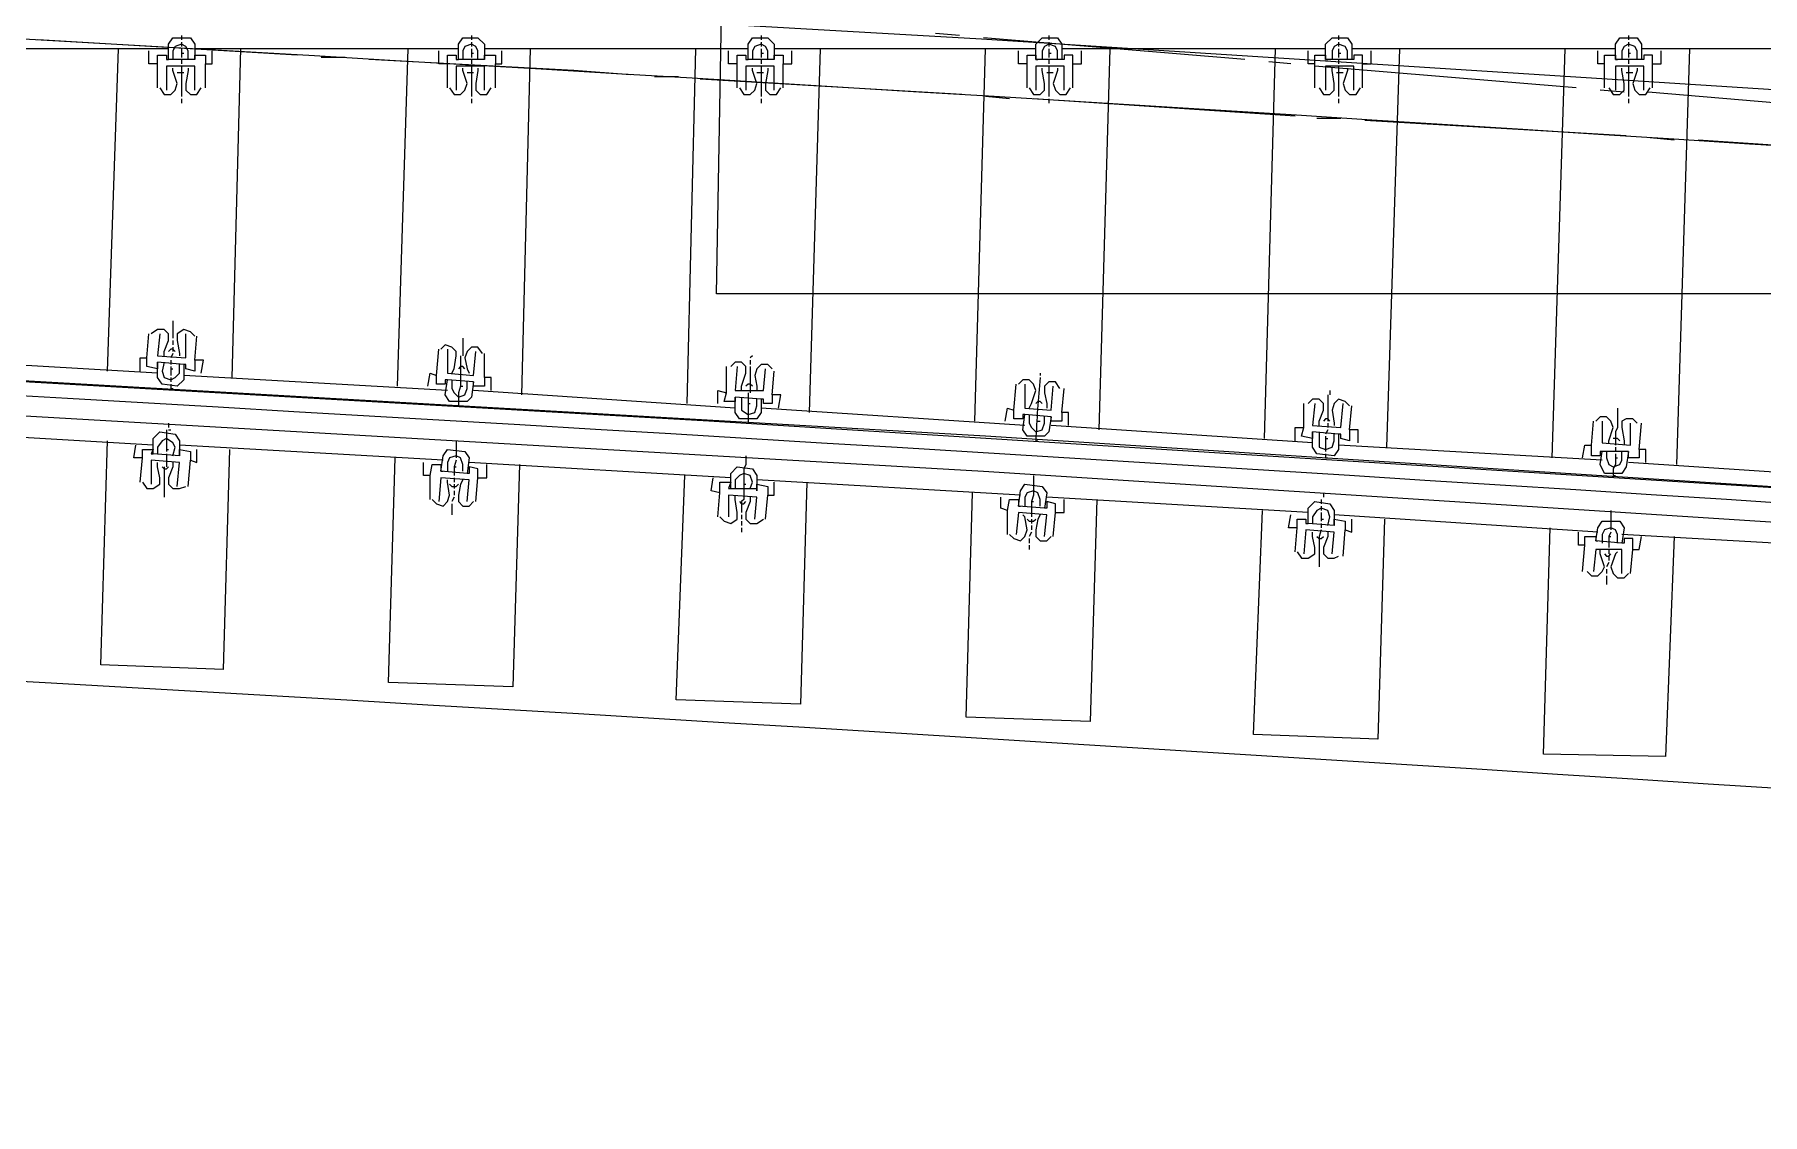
# Model space of a CAD drawing. Header units: millimetres. Extents: x -45 to 90, y -17 to 16.
# Drawn here: x 27.732 to 31.367, y -3.078 to -0.805 of the extents above; entities that cross this region are included whole.
import ezdxf

# ---------------------------------------------------------------- set-up
doc = ezdxf.new("R2010")
doc.units = ezdxf.units.MM
doc.layers.add('PDF_Geometry', color=7, linetype='Continuous')

msp = doc.modelspace()

# ---------------------------------------------------------------- linework, layer by layer
at = {"color": 6}
msp.add_lwpolyline([(29.1661, -1.3506), (29.1986, 0.45), (32.6939, 0.2287), (32.6939, 1.2372), (41.2932, 1.2372), (41.2932, 0), (45.2746, 0), (45.1993, -2.1005), (41.2248, -1.7678), (41.1144, -3.1159), (32.554, -2.4665), (32.6324, -1.35)], close=True, dxfattribs=at)
at = {"color": 2}
for radius in [500.8082, 500.0582, 499.3082]:
    msp.add_arc((-0.8299, -500.0575), radius, 85.235272, 89.904911, dxfattribs=at)
at = {"color": 5}
msp.add_arc((-0.8299, -500.0575), 498.7082, 85.235272, 89.904911, dxfattribs=at)
at = {"layer": 'PDF_Geometry', "lineweight": 25}
for points in [[(32.5654, -0.9971), (32.5096, -0.9928), (29.7237, -0.8144), (26.94, -0.6541), (24.1512, -0.5076), (21.3629, -0.3748), (18.0024, -0.2366), (18.0024, 1.0377), (21.4207, 0.8974), (24.2158, 0.7643), (27.011, 0.6174), (29.8016, 0.4522), (32.5756, 0.2745), (32.616, 0.2745)], [(28.0136, -0.8343), (27.4589, -0.8343)], [(28.284, -0.8481), (27.7385, -0.816)], [(27.8852, -1.5128), (27.9081, -0.8343)], [(27.9906, -0.8664), (27.9906, -0.8481), (28.009, -0.8481), (28.009, -0.8572), (28.0136, -0.8572), (28.0136, -0.8251), (28.0227, -0.8114), (28.0594, -0.8114), (28.0686, -0.8251), (28.0686, -0.8572), (28.0686, -0.8481), (28.0915, -0.8481), (28.0915, -0.8664)], [(28.0548, -0.8572), (28.0548, -0.8389), (28.0502, -0.8297), (28.0411, -0.8251), (28.0273, -0.8297), (28.0227, -0.8389), (28.0227, -0.8572)], [(28.0411, -0.8068), (28.0411, -0.816)], [(28.0411, -0.8206), (28.0411, -0.8297)], [(28.0411, -0.8343), (28.0411, -0.8435), (28.0411, -0.8526)], [(28.6232, -0.8343), (28.0686, -0.8343)], [(28.1648, -0.8343), (28.1465, -1.5265)], [(28.4949, -1.5448), (28.5178, -0.8343)], [(28.6003, -0.8664), (28.6003, -0.8481), (28.6187, -0.8481), (28.6187, -0.8572), (28.6232, -0.8572), (28.6232, -0.8251), (28.6324, -0.8114), (28.6645, -0.8114), (28.6782, -0.8251), (28.6782, -0.8572), (28.6782, -0.8481), (28.7012, -0.8481), (28.7012, -0.8664)], [(28.6645, -0.8572), (28.6645, -0.8389), (28.6599, -0.8297), (28.6507, -0.8251), (28.637, -0.8297), (28.6324, -0.8389), (28.6324, -0.8572)], [(28.6507, -0.8068), (28.6507, -0.816)], [(28.6507, -0.8206), (28.6507, -0.8297)], [(28.6507, -0.8343), (28.6507, -0.8435), (28.6507, -0.8526)], [(29.2329, -0.8343), (28.6782, -0.8343)], [(28.7745, -0.8343), (28.7562, -1.5632)], [(29.1046, -1.5813), (29.1229, -0.8343)], [(29.21, -0.8664), (29.21, -0.8481), (29.2283, -0.8481), (29.2283, -0.8572), (29.2329, -0.8572), (29.2329, -0.8251), (29.2421, -0.8114), (29.2742, -0.8114), (29.2879, -0.8251), (29.2879, -0.8572), (29.2879, -0.8481), (29.3063, -0.8481), (29.3063, -0.8664)], [(29.2742, -0.8572), (29.2742, -0.8389), (29.2696, -0.8297), (29.2604, -0.8251), (29.2467, -0.8297), (29.2421, -0.8389), (29.2421, -0.8572)], [(29.2604, -0.8068), (29.2604, -0.816)], [(29.2604, -0.8206), (29.2604, -0.8297)], [(29.2604, -0.8343), (29.2604, -0.8435), (29.2604, -0.8526)], [(29.838, -0.8343), (29.2879, -0.8343)], [(29.3842, -0.8343), (29.3613, -1.5999)], [(29.6776, -0.8068), (29.6272, -0.8022)], [(29.7097, -1.6182), (29.7326, -0.8343)], [(30.2781, -0.8572), (29.728, -0.8114)], [(29.916, -0.8664), (29.916, -0.8481), (29.8976, -0.8481), (29.8976, -0.8572), (29.893, -0.8572), (29.838, -0.8572), (29.838, -0.8251), (29.8518, -0.8114), (29.8839, -0.8114), (29.893, -0.8251), (29.893, -0.8572)], [(29.8839, -0.8572), (29.8839, -0.8389), (29.8793, -0.8297), (29.8655, -0.8251), (29.8564, -0.8297), (29.8518, -0.8389), (29.8518, -0.8572)], [(29.8655, -0.8068), (29.8655, -0.816)], [(29.8655, -0.8206), (29.8655, -0.8297)], [(29.8655, -0.8343), (29.8655, -0.8435), (29.8655, -0.8526)], [(30.4477, -0.8343), (29.893, -0.8343)], [(29.9939, -0.8343), (29.971, -1.6365)], [(30.3194, -1.6549), (30.3423, -0.8343)], [(30.5256, -0.8664), (30.5256, -0.8481), (30.5073, -0.8481), (30.5073, -0.8572), (30.5027, -0.8572), (30.4477, -0.8572), (30.4477, -0.8251), (30.4615, -0.8114), (30.4936, -0.8114), (30.5027, -0.8251), (30.5027, -0.8572)], [(30.4936, -0.8572), (30.4936, -0.8389), (30.489, -0.8297), (30.4752, -0.8251), (30.4661, -0.8297), (30.4615, -0.8389), (30.4615, -0.8572)], [(30.4752, -0.8068), (30.4752, -0.816)], [(30.4752, -0.8206), (30.4752, -0.8297)], [(30.4752, -0.8343), (30.4752, -0.8435), (30.4752, -0.8526)], [(31.0574, -0.8343), (30.5027, -0.8343)], [(30.6036, -0.8343), (30.5761, -1.6732)], [(30.9245, -1.6959), (30.952, -0.8343)], [(31.1353, -0.8664), (31.1353, -0.8481), (31.117, -0.8481), (31.117, -0.8572), (31.1124, -0.8572), (31.0574, -0.8572), (31.0574, -0.8251), (31.0666, -0.8114), (31.1032, -0.8114), (31.1124, -0.8251), (31.1124, -0.8572)], [(31.1032, -0.8572), (31.1032, -0.8389), (31.0987, -0.8297), (31.0849, -0.8251), (31.0757, -0.8297), (31.0712, -0.8389), (31.0712, -0.8572)], [(31.0849, -0.8068), (31.0849, -0.816)], [(31.0849, -0.8206), (31.0849, -0.8297)], [(31.0849, -0.8343), (31.0849, -0.8435), (31.0849, -0.8526)], [(31.6671, -0.8343), (31.1124, -0.8343)], [(31.2133, -0.8343), (31.1858, -1.7099)], [(27.9906, -0.9168), (27.9906, -0.8664), (27.9723, -0.8664), (27.9723, -0.8389)], [(28.0686, -0.9214), (28.0686, -0.871), (28.009, -0.871), (28.009, -0.9214)], [(28.0686, -0.8572), (28.0136, -0.8572)], [(28.0411, -0.8572), (28.0411, -0.8664)], [(28.0411, -0.871), (28.0411, -0.8802), (28.0411, -0.8847), (28.0411, -0.8937), (28.0411, -0.8985), (28.0411, -0.9077), (28.0411, -0.9122), (28.0411, -0.9214), (28.0411, -0.926), (28.0411, -0.9352)], [(28.0915, -0.9168), (28.0915, -0.8664), (28.1052, -0.8664), (28.1052, -0.8389)], [(28.3849, -0.8526), (28.3344, -0.8526)], [(28.9854, -0.8893), (28.8662, -0.8802), (28.4353, -0.8572)], [(28.6003, -0.9168), (28.6003, -0.8664), (28.582, -0.8664), (28.582, -0.8389)], [(28.6782, -0.9214), (28.6782, -0.871), (28.6187, -0.871), (28.6187, -0.9214)], [(28.6782, -0.8572), (28.6232, -0.8572)], [(28.6507, -0.8572), (28.6507, -0.8664)], [(28.6507, -0.871), (28.6507, -0.8802), (28.6507, -0.8847), (28.6507, -0.8937), (28.6507, -0.8985), (28.6507, -0.9077), (28.6507, -0.9122), (28.6507, -0.9214), (28.6507, -0.926), (28.6507, -0.9352)], [(28.7012, -0.9168), (28.7012, -0.8664), (28.7149, -0.8664), (28.7149, -0.8389)], [(29.21, -0.9168), (29.21, -0.8664), (29.1917, -0.8664), (29.1917, -0.8389)], [(29.2879, -0.9214), (29.2879, -0.871), (29.2283, -0.871), (29.2283, -0.9214)], [(29.2879, -0.8572), (29.2329, -0.8572)], [(29.2604, -0.8572), (29.2604, -0.8664)], [(29.2604, -0.871), (29.2604, -0.8802), (29.2604, -0.8847), (29.2604, -0.8937), (29.2604, -0.8985), (29.2604, -0.9077), (29.2604, -0.9122), (29.2604, -0.9214), (29.2604, -0.926), (29.2604, -0.9352)], [(29.3063, -0.9168), (29.3063, -0.8664), (29.3246, -0.8664), (29.3246, -0.8389)], [(29.8197, -0.9168), (29.8197, -0.8664), (29.8014, -0.8664), (29.8014, -0.8389)], [(29.8197, -0.8664), (29.8197, -0.8481), (29.838, -0.8481), (29.838, -0.8572), (29.8426, -0.8572)], [(29.8976, -0.9214), (29.8976, -0.871), (29.838, -0.871), (29.838, -0.9214)], [(29.8655, -0.8572), (29.8655, -0.8664)], [(29.8655, -0.871), (29.8655, -0.8802), (29.8655, -0.8847), (29.8655, -0.8937), (29.8655, -0.8985), (29.8655, -0.9077), (29.8655, -0.9122), (29.8655, -0.9214), (29.8655, -0.926), (29.8655, -0.9352)], [(29.916, -0.9168), (29.916, -0.8664), (29.9343, -0.8664), (29.9343, -0.8389)], [(30.3744, -0.8664), (30.3285, -0.8618)], [(30.4248, -0.9168), (30.4248, -0.8664), (30.411, -0.8664), (30.411, -0.8389)], [(30.4248, -0.8664), (30.4248, -0.8481), (30.4477, -0.8481), (30.4477, -0.8572), (30.4523, -0.8572)], [(30.9749, -0.9168), (30.4248, -0.871)], [(30.5073, -0.9214), (30.5073, -0.871), (30.4477, -0.871), (30.4477, -0.9214)], [(30.4752, -0.8572), (30.4752, -0.8664)], [(30.4752, -0.871), (30.4752, -0.8802), (30.4752, -0.8847), (30.4752, -0.8937), (30.4752, -0.8985), (30.4752, -0.9077), (30.4752, -0.9122), (30.4752, -0.9214), (30.4752, -0.926), (30.4752, -0.9352)], [(30.5256, -0.9168), (30.5256, -0.8664), (30.544, -0.8664), (30.544, -0.8389)], [(31.0345, -0.9168), (31.0345, -0.8664), (31.0207, -0.8664), (31.0207, -0.8389)], [(31.0345, -0.8664), (31.0345, -0.8481), (31.0574, -0.8481), (31.0574, -0.8572), (31.062, -0.8572)], [(31.117, -0.9214), (31.117, -0.871), (31.0574, -0.871), (31.0574, -0.9214)], [(31.0849, -0.8572), (31.0849, -0.8664)], [(31.0849, -0.871), (31.0849, -0.8802), (31.0849, -0.8847), (31.0849, -0.8937), (31.0849, -0.8985), (31.0849, -0.9077), (31.0849, -0.9122), (31.0849, -0.9214), (31.0849, -0.926), (31.0849, -0.9352)], [(31.1353, -0.9168), (31.1353, -0.8664), (31.1537, -0.8664), (31.1537, -0.8389)], [(27.9952, -0.9168), (28.0044, -0.9306), (28.0181, -0.9306), (28.0273, -0.9214), (28.0319, -0.9077), (28.0227, -0.8802), (28.0227, -0.8756)], [(28.0319, -0.8847), (28.0365, -0.8847), (28.0411, -0.8847), (28.0456, -0.8847)], [(28.0548, -0.8756), (28.0548, -0.8802), (28.0502, -0.9077), (28.0502, -0.9214), (28.0594, -0.9306), (28.0731, -0.9306), (28.0823, -0.9168)], [(28.6049, -0.9168), (28.6141, -0.9306), (28.6278, -0.9306), (28.637, -0.9214), (28.6416, -0.9077), (28.6324, -0.8802), (28.6324, -0.8756)], [(28.6416, -0.8847), (28.6462, -0.8847), (28.6507, -0.8847), (28.6553, -0.8847)], [(28.6645, -0.8756), (28.6645, -0.8802), (28.6599, -0.9077), (28.6599, -0.9214), (28.6691, -0.9306), (28.6828, -0.9306), (28.692, -0.9168)], [(29.0862, -0.8937), (29.0358, -0.8937)], [(29.6822, -0.9306), (29.1321, -0.8985)], [(29.2146, -0.9168), (29.2238, -0.9306), (29.2375, -0.9306), (29.2467, -0.9214), (29.2513, -0.9077), (29.2421, -0.8802), (29.2421, -0.8756)], [(29.2513, -0.8847), (29.2558, -0.8847), (29.2604, -0.8847), (29.265, -0.8847)], [(29.2742, -0.8756), (29.2742, -0.8802), (29.2696, -0.9077), (29.2696, -0.9214), (29.2788, -0.9306), (29.2925, -0.9306), (29.3017, -0.9168)], [(29.8243, -0.9168), (29.8334, -0.9306), (29.8472, -0.9306), (29.8564, -0.9214), (29.8564, -0.9077), (29.8518, -0.8802), (29.8518, -0.8756)], [(29.861, -0.8847), (29.8655, -0.8847), (29.8701, -0.8847), (29.8747, -0.8847)], [(29.8839, -0.8756), (29.8839, -0.8802), (29.8747, -0.9077), (29.8793, -0.9214), (29.8885, -0.9306), (29.9022, -0.9306), (29.9114, -0.9168)], [(30.434, -0.9168), (30.4431, -0.9306), (30.4569, -0.9306), (30.4661, -0.9214), (30.4661, -0.9077), (30.4615, -0.8802), (30.4615, -0.8756)], [(30.4706, -0.8847), (30.4752, -0.8847), (30.4798, -0.8847), (30.4844, -0.8847)], [(30.4936, -0.8756), (30.4936, -0.8802), (30.4844, -0.9077), (30.489, -0.9214), (30.4981, -0.9306), (30.5119, -0.9306), (30.5211, -0.9168)], [(31.0437, -0.9168), (31.0528, -0.9306), (31.0666, -0.9306), (31.0757, -0.9214), (31.0757, -0.9077), (31.0712, -0.8802), (31.0712, -0.8756)], [(31.0803, -0.8847), (31.0849, -0.8847), (31.0895, -0.8847), (31.0941, -0.8847)], [(31.1032, -0.8756), (31.1032, -0.8802), (31.0941, -0.9077), (31.0987, -0.9214), (31.1078, -0.9306), (31.1216, -0.9306), (31.1308, -0.9168)], [(28.0411, -0.9397), (28.0411, -0.9489)], [(28.6507, -0.9397), (28.6507, -0.9489)], [(29.2604, -0.9397), (29.2604, -0.9489)], [(29.783, -0.9397), (29.7326, -0.9352)], [(30.3835, -0.9764), (29.8334, -0.9397)], [(29.8655, -0.9397), (29.8655, -0.9489)], [(30.4752, -0.9397), (30.4752, -0.9489)], [(31.0757, -0.926), (31.0253, -0.9214)], [(31.0849, -0.9397), (31.0849, -0.9489)], [(31.6717, -0.9718), (31.1262, -0.926)], [(30.4798, -0.981), (30.4294, -0.981)], [(31.0803, -1.0177), (30.5302, -0.9856)], [(31.1812, -1.0268), (31.1308, -1.0223)], [(31.7771, -1.0635), (31.2316, -1.0268)], [(32.5106, -1.8291), (29.7326, -1.6503), (26.95, -1.4898), (24.1675, -1.3431), (21.3895, -1.2102), (18.6069, -1.0956), (18.6024, -1.169), (21.3849, -1.2836), (24.1675, -1.4165), (26.9455, -1.5632), (29.728, -1.7236), (32.506, -1.9024), (32.561, -1.907)], [(32.2676, -1.8016), (32.2676, -1.8153), (32.2126, -2.6496), (32.5106, -2.668), (32.5656, -1.8336), (32.5106, -1.8291), (29.1504, -1.6182), (25.7903, -1.4257), (22.4301, -1.2606), (19.0699, -1.1139)], [(28.0227, -1.4073), (28.0227, -1.4165), (28.0227, -1.4302), (28.0227, -1.444)], [(27.954, -1.5128), (27.954, -1.4853), (27.9677, -1.4853), (27.9723, -1.4348)], [(28.0044, -1.4807), (28.0044, -1.4715), (28.0136, -1.4486), (28.0136, -1.4348), (28.0044, -1.4257), (27.9906, -1.4257), (27.9769, -1.4348)], [(27.9952, -1.4348), (27.9906, -1.4807), (28.0502, -1.4853), (28.0502, -1.4348)], [(28.0227, -1.4486), (28.0227, -1.4577)], [(28.0686, -1.4394), (28.0594, -1.4302), (28.0456, -1.4257), (28.0319, -1.4348), (28.0319, -1.4486), (28.0365, -1.4761), (28.0365, -1.4807)], [(28.0823, -1.5173), (28.0869, -1.4898), (28.0686, -1.4898), (28.0731, -1.4394)], [(28.6324, -1.444), (28.6324, -1.4532), (28.6324, -1.4667), (28.6324, -1.4807)], [(27.9906, -1.5173), (27.436, -1.4853)], [(28.0686, -1.4898), (28.0686, -1.5128), (28.0502, -1.5082), (28.0502, -1.499), (28.0456, -1.499), (28.0456, -1.5311), (28.0319, -1.5448), (27.9998, -1.5403), (27.9906, -1.5265), (27.9906, -1.4944), (27.9906, -1.5082), (27.9677, -1.5036), (27.9677, -1.4853)], [(28.0273, -1.4715), (28.0227, -1.4667), (28.0181, -1.4667), (28.0136, -1.4715)], [(28.0227, -1.4761), (28.0181, -1.4853)], [(28.0181, -1.4898), (28.0181, -1.499)], [(28.0227, -1.4623), (28.0227, -1.4715)], [(28.5591, -1.5448), (28.5636, -1.5173), (28.5774, -1.5219), (28.582, -1.4667)], [(28.6095, -1.5173), (28.6141, -1.5082), (28.6187, -1.4807), (28.6187, -1.4715), (28.6095, -1.4623), (28.5957, -1.4577), (28.5866, -1.4667)], [(28.6003, -1.4667), (28.6003, -1.5173), (28.6553, -1.5219), (28.6599, -1.4715)], [(28.6278, -1.4807), (28.6278, -1.4944), (28.6278, -1.5082), (28.6278, -1.5219), (28.6278, -1.5357), (28.6278, -1.5448), (28.6232, -1.5586), (28.6232, -1.5724), (28.6232, -1.5861)], [(28.6737, -1.4761), (28.6645, -1.4623), (28.6507, -1.4623), (28.6416, -1.4715), (28.637, -1.4853), (28.6416, -1.5082), (28.6462, -1.5173)], [(28.692, -1.554), (28.692, -1.5265), (28.6782, -1.5265), (28.6782, -1.4761)], [(29.2421, -1.4807), (29.2375, -1.4853)], [(29.2375, -1.4898), (29.2375, -1.499)], [(28.0456, -1.499), (27.9906, -1.4944)], [(28.0044, -1.4944), (27.9998, -1.5128), (28.0044, -1.5265), (28.0181, -1.5311), (28.0273, -1.5265), (28.0365, -1.5173), (28.0365, -1.499)], [(28.0181, -1.5036), (28.0181, -1.5082), (28.0181, -1.5219)], [(28.0181, -1.5265), (28.0181, -1.5357)], [(28.6003, -1.554), (28.0456, -1.5219)], [(28.6553, -1.5357), (28.6003, -1.5311), (28.5957, -1.5311), (28.5957, -1.5403), (28.5774, -1.5403), (28.5774, -1.5219)], [(28.6782, -1.5265), (28.6782, -1.5448), (28.6553, -1.5448), (28.6553, -1.5357), (28.6507, -1.5678), (28.6416, -1.5769), (28.6049, -1.5769), (28.5957, -1.5632), (28.6003, -1.5311)], [(28.637, -1.5082), (28.6324, -1.5036), (28.6278, -1.5036), (28.6232, -1.5082)], [(29.1688, -1.5813), (29.1688, -1.554), (29.1871, -1.5586), (29.1871, -1.5036)], [(29.2192, -1.554), (29.2192, -1.5448), (29.2283, -1.5173), (29.2283, -1.5036), (29.2192, -1.4944), (29.2054, -1.4944), (29.1963, -1.5036)], [(29.21, -1.5036), (29.2054, -1.554), (29.265, -1.554), (29.2696, -1.5082)], [(29.2375, -1.5036), (29.2375, -1.5173), (29.2375, -1.5311), (29.2375, -1.5448), (29.2375, -1.5586)], [(29.2834, -1.5082), (29.2742, -1.499), (29.2604, -1.499), (29.2513, -1.5082), (29.2467, -1.5219), (29.2513, -1.5448), (29.2513, -1.554)], [(29.2971, -1.5907), (29.3017, -1.5632), (29.2834, -1.5632), (29.2879, -1.5128)], [(29.8472, -1.5173), (29.8472, -1.5219)], [(28.0181, -1.5403), (28.0181, -1.5494)], [(28.6095, -1.5311), (28.6095, -1.5494), (28.6141, -1.5586), (28.6232, -1.5678), (28.637, -1.5632), (28.6416, -1.5494), (28.6416, -1.5357)], [(29.2054, -1.5907), (28.6553, -1.554)], [(29.2834, -1.5632), (29.2834, -1.5813), (29.265, -1.5813), (29.265, -1.5724), (29.2604, -1.5724), (29.2604, -1.5999), (29.2513, -1.6136), (29.2146, -1.6136), (29.2054, -1.5999), (29.2054, -1.5678), (29.2054, -1.5769), (29.1825, -1.5769), (29.1871, -1.5586)], [(29.2421, -1.5448), (29.2375, -1.5403), (29.2329, -1.5403), (29.2283, -1.5448)], [(29.2329, -1.5586), (29.2329, -1.5724), (29.2329, -1.5813), (29.2329, -1.5953), (29.2329, -1.609), (29.2329, -1.6228)], [(29.7739, -1.6182), (29.7784, -1.5907), (29.7922, -1.5953), (29.7968, -1.5403)], [(29.8243, -1.5907), (29.8289, -1.5813), (29.838, -1.554), (29.8334, -1.5403), (29.8243, -1.5311), (29.8105, -1.5311), (29.8014, -1.5403)], [(29.8151, -1.5403), (29.8151, -1.5907), (29.8701, -1.5953), (29.8747, -1.5448)], [(29.8885, -1.5494), (29.8793, -1.5357), (29.8655, -1.5357), (29.8564, -1.5448), (29.8564, -1.5586), (29.861, -1.5813), (29.861, -1.5907)], [(29.9068, -1.6274), (29.9068, -1.5999), (29.893, -1.5999), (29.8976, -1.5494)], [(30.4569, -1.554), (30.4569, -1.5632)], [(29.2604, -1.5724), (29.2054, -1.5678)], [(29.2192, -1.5678), (29.2192, -1.5861), (29.2192, -1.5953), (29.2329, -1.6044), (29.2467, -1.5999), (29.2513, -1.5861), (29.2513, -1.5724)], [(29.8151, -1.6274), (29.2604, -1.5907)], [(29.8701, -1.609), (29.8151, -1.6044), (29.8105, -1.6044), (29.8105, -1.6136), (29.7922, -1.6136), (29.7922, -1.5953)], [(29.8518, -1.5813), (29.8472, -1.5769), (29.8426, -1.5769), (29.838, -1.5813)], [(30.3835, -1.6595), (30.3835, -1.6319), (30.4019, -1.6319), (30.4019, -1.5813)], [(30.434, -1.6274), (30.434, -1.6182), (30.4431, -1.5953), (30.4431, -1.5813), (30.434, -1.5724), (30.4202, -1.5724), (30.411, -1.5813)], [(30.4248, -1.5813), (30.4202, -1.6274), (30.4798, -1.6319), (30.4844, -1.5813)], [(30.4523, -1.5632), (30.4523, -1.5769), (30.4523, -1.5907), (30.4523, -1.6044), (30.4523, -1.6182)], [(30.4981, -1.5861), (30.489, -1.5769), (30.4752, -1.5724), (30.4661, -1.5813), (30.4615, -1.5953), (30.4661, -1.6228), (30.4661, -1.6274)], [(30.5165, -1.664), (30.5165, -1.6365), (30.4981, -1.6365), (30.5027, -1.5861)], [(31.062, -1.5907), (31.062, -1.5999), (31.062, -1.6044), (31.062, -1.6136), (31.062, -1.6182), (31.062, -1.6274), (31.062, -1.6319), (31.0574, -1.6411), (31.0574, -1.6457), (31.0574, -1.6549), (31.0574, -1.6595), (31.0574, -1.6686)], [(28.0136, -1.6228), (28.0136, -1.6319)], [(29.893, -1.5999), (29.893, -1.6182), (29.8701, -1.6182), (29.8701, -1.609), (29.8655, -1.6411), (29.8564, -1.6503), (29.8197, -1.6503), (29.8105, -1.6365), (29.8151, -1.6044)], [(29.8243, -1.6044), (29.8243, -1.6228), (29.8289, -1.6319), (29.838, -1.6411), (29.8518, -1.6365), (29.8564, -1.6228), (29.8564, -1.609)], [(30.4202, -1.664), (29.8701, -1.6274)], [(30.4981, -1.6365), (30.4981, -1.6595), (30.4798, -1.6549), (30.4798, -1.6457), (30.4752, -1.6457), (30.4752, -1.6778), (30.4661, -1.6915), (30.4294, -1.687), (30.4202, -1.6732), (30.4202, -1.6411), (30.4202, -1.6549), (30.3973, -1.6503), (30.4019, -1.6319)], [(30.4569, -1.6182), (30.4523, -1.6136), (30.4477, -1.6136), (30.4431, -1.6182)], [(30.4523, -1.6228), (30.4523, -1.6319)], [(30.9886, -1.6959), (30.9932, -1.6686), (31.007, -1.6686), (31.0116, -1.6182)], [(31.0437, -1.664), (31.0437, -1.6595), (31.0528, -1.6319), (31.0482, -1.6182), (31.0391, -1.609), (31.0253, -1.609), (31.0162, -1.6182)], [(31.0299, -1.6182), (31.0299, -1.664), (31.0895, -1.6686), (31.0895, -1.6228)], [(31.1032, -1.6228), (31.0941, -1.6136), (31.0803, -1.6136), (31.0712, -1.6182), (31.0712, -1.6319), (31.0757, -1.6595), (31.0757, -1.6686)], [(31.1216, -1.7053), (31.1216, -1.6778), (31.1078, -1.6778), (31.1124, -1.6228)], [(27.9815, -1.6686), (27.4314, -1.6365)], [(28.1419, -1.6778), (28.1282, -2.1408), (27.8714, -2.1316), (27.8852, -1.6595)], [(27.954, -1.7465), (27.9585, -1.6959), (27.9402, -1.6959), (27.9448, -1.6686)], [(27.9585, -1.6959), (27.9585, -1.6778), (27.9815, -1.6778), (27.9769, -1.687), (27.9815, -1.687), (27.9815, -1.6549), (27.9952, -1.6411), (28.0273, -1.6457), (28.0365, -1.6595), (28.0365, -1.6915), (28.0365, -1.6778), (28.0594, -1.6824), (28.0594, -1.7007)], [(28.0227, -1.6915), (28.0273, -1.6732), (28.0227, -1.664), (28.009, -1.6549), (27.9998, -1.6595), (27.9906, -1.6732), (27.9906, -1.687)], [(28.009, -1.6365), (28.009, -1.6503), (28.009, -1.664), (28.009, -1.6778), (28.009, -1.6824)], [(28.0136, -1.6365), (28.0181, -1.6365)], [(28.5912, -1.7007), (28.0365, -1.6686)], [(28.6187, -1.6595), (28.6187, -1.6686), (28.6187, -1.6732), (28.6187, -1.6824), (28.6187, -1.687), (28.6187, -1.6959)], [(30.4752, -1.6457), (30.4202, -1.6411)], [(30.434, -1.6411), (30.434, -1.6595), (30.434, -1.6732), (30.4477, -1.6778), (30.4615, -1.6732), (30.4661, -1.6595), (30.4661, -1.6457)], [(30.4523, -1.6365), (30.4477, -1.6457)], [(30.4477, -1.6503), (30.4477, -1.6549), (30.4477, -1.6686), (30.4477, -1.6824)], [(31.0299, -1.7007), (30.4752, -1.6686)], [(31.0849, -1.6824), (31.0299, -1.6824), (31.0253, -1.6824), (31.0253, -1.6915), (31.007, -1.6915), (31.007, -1.6686)], [(31.0666, -1.6595), (31.062, -1.6549), (31.0574, -1.6549), (31.0528, -1.6549)], [(27.9585, -1.7465), (27.9677, -1.7603), (27.9815, -1.7603), (27.9952, -1.7511), (27.9952, -1.7374), (27.9906, -1.7145), (27.9906, -1.7053)], [(28.0319, -1.7557), (28.0365, -1.7053), (27.9769, -1.7007), (27.9769, -1.7511)], [(28.0365, -1.6915), (27.9815, -1.687)], [(28.009, -1.687), (28.009, -1.7007), (28.009, -1.7145)], [(28.0227, -1.7053), (28.0227, -1.7145), (28.0136, -1.7374), (28.0136, -1.7511), (28.0227, -1.7603), (28.0365, -1.7603), (28.0502, -1.7557)], [(28.0548, -1.7557), (28.0594, -1.7007), (28.0731, -1.7053), (28.0731, -1.6778)], [(28.7516, -1.7099), (28.7378, -2.1775), (28.4765, -2.1683), (28.4903, -1.6959)], [(28.5636, -1.7832), (28.5636, -1.7328), (28.5499, -1.7328), (28.5499, -1.7053)], [(28.6645, -1.7374), (28.6645, -1.719), (28.6462, -1.7145), (28.6462, -1.7282), (28.6416, -1.7282), (28.5866, -1.7236), (28.5912, -1.6915), (28.6003, -1.6778), (28.637, -1.6824), (28.6462, -1.6959), (28.6416, -1.7282)], [(28.6324, -1.7236), (28.6324, -1.7099), (28.6278, -1.6959), (28.6187, -1.6915), (28.6049, -1.6959), (28.6003, -1.7053), (28.6003, -1.7236)], [(28.6187, -1.7007), (28.6141, -1.7145), (28.6141, -1.719), (28.6141, -1.7236), (28.6141, -1.7328)], [(29.1963, -1.7374), (28.6462, -1.7053)], [(29.2283, -1.6915), (29.2283, -1.7053), (29.2283, -1.7099), (29.2238, -1.719), (29.2238, -1.7236), (29.2238, -1.7328), (29.2238, -1.7374), (29.2238, -1.7511), (29.2238, -1.7557), (29.2238, -1.7603), (29.2238, -1.7695), (29.2238, -1.7741), (29.2238, -1.7832), (29.2192, -1.7878), (29.2192, -1.797), (29.2192, -1.8016), (29.2192, -1.8105)], [(30.4477, -1.687), (30.4477, -1.6959)], [(31.1078, -1.6778), (31.1078, -1.6959), (31.0849, -1.6959), (31.0849, -1.6824), (31.0803, -1.7145), (31.0712, -1.7282), (31.0345, -1.7282), (31.0253, -1.7099), (31.0299, -1.6824)], [(31.0391, -1.6824), (31.0391, -1.6959), (31.0437, -1.7099), (31.0528, -1.7145), (31.0666, -1.7099), (31.0712, -1.7007), (31.0712, -1.6824)], [(31.0574, -1.687), (31.0574, -1.6959), (31.0574, -1.7053), (31.0574, -1.7099), (31.0528, -1.719), (31.0528, -1.7236), (31.0528, -1.7328)], [(31.0574, -1.6732), (31.0574, -1.6824)], [(31.635, -1.742), (31.0849, -1.7053)], [(27.9998, -1.7145), (28.0044, -1.719), (28.009, -1.719), (28.0136, -1.7145)], [(28.0044, -1.7145), (28.0044, -1.7282), (28.0044, -1.742), (28.0044, -1.7557), (28.0044, -1.7695), (28.0044, -1.7786)], [(28.5636, -1.7328), (28.5682, -1.7099), (28.5866, -1.7099), (28.5866, -1.7236), (28.5912, -1.7236)], [(28.5682, -1.7832), (28.5774, -1.7924), (28.5912, -1.797), (28.6003, -1.7878), (28.6049, -1.7741), (28.6003, -1.7465), (28.6003, -1.742)], [(28.6416, -1.7878), (28.6462, -1.742), (28.5866, -1.7374), (28.582, -1.7878)], [(28.6141, -1.7374), (28.6141, -1.7465)], [(28.6324, -1.742), (28.6278, -1.7511), (28.6232, -1.7741), (28.6232, -1.7878), (28.6324, -1.797), (28.6462, -1.797), (28.6553, -1.7878)], [(28.6599, -1.7878), (28.6645, -1.7374), (28.6828, -1.7374), (28.6828, -1.7099)], [(29.3567, -1.7465), (29.3429, -2.2141), (29.0817, -2.205), (29.1, -1.7328)], [(29.1688, -1.8199), (29.1733, -1.7695), (29.155, -1.7649), (29.1596, -1.7374)], [(29.1963, -1.7603), (29.1963, -1.7282), (29.21, -1.7145), (29.2421, -1.719), (29.2513, -1.7328), (29.2513, -1.7603)], [(29.2375, -1.7603), (29.2421, -1.7465), (29.2375, -1.7328), (29.2238, -1.7282), (29.2146, -1.7328), (29.2054, -1.742), (29.2054, -1.7603)], [(29.8059, -1.7741), (29.2513, -1.742)], [(29.8334, -1.7328), (29.8334, -1.742), (29.8334, -1.7465), (29.8334, -1.7557), (29.8334, -1.7603), (29.8334, -1.7695), (29.8334, -1.7741), (29.8289, -1.7878), (29.8289, -1.7924), (29.8289, -1.797), (29.8289, -1.8061), (29.8289, -1.8105), (29.8289, -1.8199)], [(28.6049, -1.7511), (28.6095, -1.7557), (28.6187, -1.7557), (28.6232, -1.7511)], [(28.6141, -1.7786), (28.6095, -1.7878)], [(28.6141, -1.7511), (28.6141, -1.7603)], [(28.6141, -1.7649), (28.6141, -1.7741)], [(29.1733, -1.7695), (29.1733, -1.7465), (29.1963, -1.7465), (29.1917, -1.7603), (29.1963, -1.7603), (29.2513, -1.7603), (29.2513, -1.7649), (29.2513, -1.7511), (29.2742, -1.7557), (29.2742, -1.7741)], [(29.1733, -1.8199), (29.1825, -1.8291), (29.1963, -1.8336), (29.21, -1.8245), (29.21, -1.8105), (29.2054, -1.7832), (29.2054, -1.7741)], [(29.2467, -1.8245), (29.2513, -1.7786), (29.1917, -1.7741), (29.1917, -1.8199)], [(29.2375, -1.7786), (29.2375, -1.7878), (29.2283, -1.8105), (29.2283, -1.8245), (29.2375, -1.8336), (29.2513, -1.8336), (29.265, -1.8245)], [(29.2696, -1.8245), (29.2742, -1.7741), (29.2879, -1.7741), (29.2879, -1.7465)], [(29.9664, -1.7832), (29.9526, -2.2508), (29.6913, -2.2416), (29.7051, -1.7695)], [(29.7784, -1.8566), (29.7784, -1.8061), (29.7647, -1.8016), (29.7647, -1.7786)], [(29.8793, -1.8105), (29.8793, -1.7924), (29.861, -1.7878), (29.861, -1.8016), (29.8564, -1.8016), (29.8014, -1.797), (29.8059, -1.7649), (29.8151, -1.7511), (29.8518, -1.7557), (29.861, -1.7695), (29.8564, -1.8016)], [(29.8472, -1.797), (29.8472, -1.7832), (29.8426, -1.7695), (29.8334, -1.7649), (29.8197, -1.7695), (29.8151, -1.7786), (29.8151, -1.797)], [(30.411, -1.8105), (29.861, -1.7786)], [(30.4431, -1.7695), (30.4431, -1.7786)], [(28.6095, -1.7924), (28.6095, -1.8061), (28.6095, -1.8153)], [(29.2146, -1.7878), (29.2192, -1.7924), (29.2238, -1.7924), (29.2283, -1.7878)], [(29.2192, -1.8153), (29.2192, -1.8245)], [(29.7784, -1.8061), (29.783, -1.7832), (29.8014, -1.7832), (29.8014, -1.797), (29.8059, -1.797)], [(29.783, -1.8566), (29.7922, -1.8657), (29.8059, -1.8703), (29.8151, -1.8612), (29.8197, -1.8474), (29.8151, -1.8199), (29.8105, -1.8153)], [(29.8564, -1.8612), (29.861, -1.8153), (29.8014, -1.8105), (29.7968, -1.8566)], [(29.8472, -1.8153), (29.8426, -1.8245), (29.838, -1.8474), (29.838, -1.8612), (29.8472, -1.8703), (29.861, -1.8703), (29.8701, -1.8612)], [(29.8747, -1.8612), (29.8793, -1.8105), (29.8976, -1.8105), (29.8976, -1.7832)], [(30.5715, -1.8245), (30.5577, -2.2875), (30.2964, -2.2783), (30.3148, -1.8061)], [(30.3835, -1.8932), (30.3881, -1.8428), (30.3698, -1.8428), (30.3744, -1.8153)], [(30.3881, -1.8428), (30.3881, -1.8245), (30.4065, -1.8245), (30.4065, -1.8336), (30.411, -1.8336), (30.411, -1.8016), (30.4248, -1.7878), (30.4569, -1.7924), (30.4661, -1.8061), (30.4661, -1.8382), (30.4661, -1.8245), (30.489, -1.8291), (30.489, -1.8474)], [(30.4523, -1.8382), (30.4569, -1.8199), (30.4523, -1.8061), (30.4386, -1.8016), (30.4294, -1.8061), (30.4202, -1.8199), (30.4202, -1.8336)], [(30.4386, -1.7832), (30.4386, -1.7924)], [(30.4386, -1.797), (30.4386, -1.8061)], [(30.4386, -1.8105), (30.4386, -1.8245), (30.4386, -1.8291)], [(31.0207, -1.852), (30.4661, -1.8153)], [(31.0482, -1.8061), (31.0482, -1.8199), (31.0482, -1.8336), (31.0482, -1.8474)], [(29.2192, -1.8291), (29.2192, -1.8382)], [(29.2192, -1.8428), (29.2192, -1.852)], [(29.8197, -1.8245), (29.8243, -1.8291), (29.8334, -1.8291), (29.838, -1.8245)], [(29.8289, -1.852), (29.8243, -1.8612)], [(29.8289, -1.8245), (29.8289, -1.8336)], [(29.8289, -1.8382), (29.8289, -1.8474)], [(30.3881, -1.8932), (30.3973, -1.907), (30.411, -1.907), (30.4248, -1.8978), (30.4248, -1.8841), (30.4202, -1.8612), (30.4202, -1.852)], [(30.4615, -1.8978), (30.4661, -1.852), (30.4065, -1.8474), (30.4019, -1.8978)], [(30.4661, -1.8382), (30.411, -1.8336)], [(30.4386, -1.8474), (30.434, -1.8612), (30.434, -1.8749), (30.434, -1.8887), (30.434, -1.9024), (30.434, -1.9162), (30.434, -1.9251)], [(30.4386, -1.8336), (30.4386, -1.8428)], [(30.4523, -1.852), (30.4523, -1.8612), (30.4431, -1.8841), (30.4431, -1.8978), (30.4523, -1.907), (30.4661, -1.907), (30.4752, -1.9024)], [(30.4844, -1.9024), (30.489, -1.8474), (30.5027, -1.852), (30.5027, -1.8245)], [(31.1812, -1.8612), (31.1628, -2.3241), (30.9061, -2.3196), (30.9199, -1.8428)], [(30.9886, -1.9345), (30.9932, -1.8795), (30.9795, -1.8795), (30.9795, -1.852)], [(31.0941, -1.8887), (31.0941, -1.8657), (31.0757, -1.8657), (31.0757, -1.8749), (31.0712, -1.8749), (31.0162, -1.8703), (31.0207, -1.8428), (31.0299, -1.8291), (31.0666, -1.8291), (31.0757, -1.8428), (31.0712, -1.8749)], [(31.062, -1.8749), (31.062, -1.8566), (31.0574, -1.8474), (31.0482, -1.8428), (31.0345, -1.8474), (31.0299, -1.8566), (31.0299, -1.8749)], [(31.0482, -1.852), (31.0437, -1.8612), (31.0437, -1.8703), (31.0437, -1.8841)], [(29.8243, -1.8657), (29.8243, -1.8749)], [(29.8243, -1.8795), (29.8243, -1.8887)], [(30.4294, -1.8612), (30.434, -1.8657), (30.4386, -1.8657), (30.4431, -1.8612)], [(30.9932, -1.8795), (30.9932, -1.8612), (31.0162, -1.8612), (31.0162, -1.8703), (31.0207, -1.8703)], [(30.9978, -1.9345), (31.007, -1.9437), (31.0207, -1.9437), (31.0299, -1.9345), (31.0345, -1.9251), (31.0253, -1.8978), (31.0253, -1.8887)], [(31.0712, -1.9391), (31.0712, -1.8887), (31.0162, -1.8887), (31.0116, -1.9345)], [(31.0437, -1.8887), (31.0437, -1.8978)], [(31.6258, -1.8887), (31.0712, -1.8566)], [(31.0895, -1.9391), (31.0941, -1.8887), (31.1078, -1.8887), (31.1124, -1.8612)], [(31.0345, -1.8978), (31.0391, -1.9024), (31.0437, -1.9024), (31.0482, -1.8978)], [(31.0437, -1.9162), (31.0391, -1.9251)], [(31.0437, -1.9024), (31.0437, -1.9116)], [(31.062, -1.8932), (31.0574, -1.8978), (31.0482, -1.9251), (31.0528, -1.9391), (31.062, -1.9483), (31.0757, -1.9483), (31.0849, -1.9391)], [(31.0391, -1.9299), (31.0391, -1.9391)], [(31.0391, -1.9437), (31.0391, -1.9528), (31.0391, -1.9574), (31.0391, -1.962)]]:
    msp.add_lwpolyline(points, dxfattribs=at)
at = {"layer": 'PDF_Geometry', "lineweight": 9}
for points in [[(28.0411, -0.8435), (28.0456, -0.8435)], [(28.6507, -0.8435), (28.6553, -0.8435)], [(29.2604, -0.8435), (29.265, -0.8435)], [(29.8655, -0.8435), (29.8701, -0.8435)], [(30.4752, -0.8435), (30.4798, -0.8435)], [(31.0849, -0.8435), (31.0895, -0.8435)], [(28.0181, -1.5082), (28.0227, -1.5082)], [(28.0181, -1.5494), (28.0227, -1.5494)], [(28.6278, -1.5448), (28.6324, -1.5448)], [(28.6232, -1.5861), (28.6278, -1.5861)], [(29.2329, -1.5813), (29.2375, -1.5813)], [(29.2329, -1.6228), (29.2375, -1.6228)], [(29.8426, -1.6182), (29.8472, -1.6182)], [(29.838, -1.6595), (29.8426, -1.6595)], [(30.4477, -1.6549), (30.4523, -1.6549)], [(28.009, -1.6778), (28.0136, -1.6778)], [(30.4477, -1.6959), (30.4523, -1.6959)], [(31.0574, -1.6959), (31.062, -1.6959)], [(28.6141, -1.7145), (28.6187, -1.7145)], [(31.0528, -1.7328), (31.0574, -1.7328)], [(29.2238, -1.7511), (29.2283, -1.7511)], [(29.8289, -1.7878), (29.8334, -1.7878)], [(30.4386, -1.8245), (30.4431, -1.8245)], [(31.0437, -1.8612), (31.0482, -1.8612)]]:
    msp.add_lwpolyline(points, dxfattribs=at)
at = {"layer": 'PDF_Geometry', "lineweight": 25}
msp.add_arc((32.5205, -1.7777), 2.685, 174.6329, 177.4767, dxfattribs=at)

doc.saveas('drawing.dxf')
